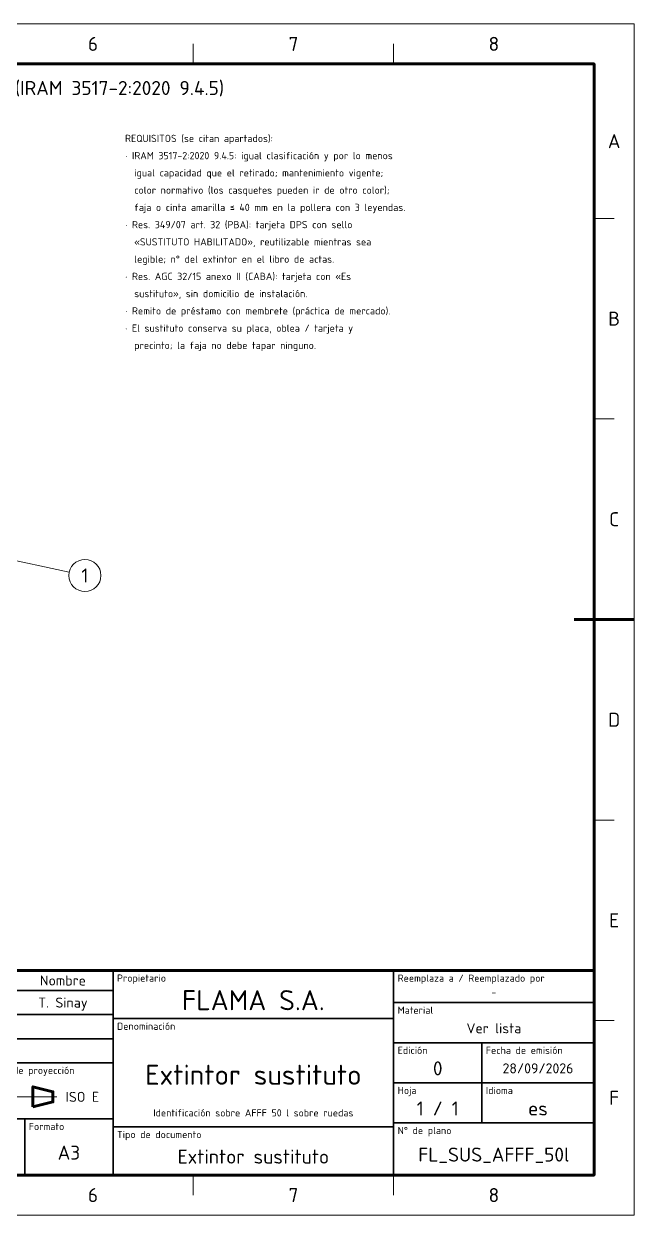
# Model space of a CAD drawing. Header units: millimetres. Extents: x 0 to 420, y 0 to 297.
# Drawn here: x 267.8 to 420, y 0 to 297 of the extents above; entities that cross this region are included whole.
import ezdxf
from ezdxf.enums import TextEntityAlignment as Align

# ---------------------------------------------------------------- set-up
doc = ezdxf.new("R2010")
doc.units = ezdxf.units.MM
doc.linetypes.add('IRAM-F-TRAZO-PUNTO', pattern=[20, 15, -2, 1, -2])
for name, color, linetype, lineweight in [('01-VISIBLE', 7, 'CONTINUOUS', 70), ('03-EJE', 1, 'IRAM-F-TRAZO-PUNTO', 18), ('06-TEXTO', 7, 'CONTINUOUS', 25), ('07-RECUADRO', 7, 'CONTINUOUS', 70), ('08-FINA', 5, 'CONTINUOUS', 18), ('10-ROTULO', 7, 'CONTINUOUS', 35), ('11-TEXTO-ROTULO', 7, 'CONTINUOUS', 25)]:
    doc.layers.add(name, color=color, linetype=linetype, lineweight=lineweight)
doc.styles.add('ISO3098', font='isocpeur.ttf')

msp = doc.modelspace()

# ---------------------------------------------------------------- linework, layer by layer
at = {"layer": '01-VISIBLE'}
msp.add_lwpolyline([(270, 27), (275, 28.25), (275, 30.75), (270, 32)], close=True, dxfattribs=at)
at = {"layer": '03-EJE'}
msp.add_line((261, 29.5), (276.5, 29.5), dxfattribs=at)
at = {"layer": '07-RECUADRO'}
msp.add_line((420, 148.5), (405, 148.5), dxfattribs=at)
for points in [[(25, 10), (410, 10), (410, 287), (25, 287)], [(235, 10), (410, 10), (410, 61), (235, 61)]]:
    msp.add_lwpolyline(points, close=True, dxfattribs=at)
at = {"layer": '08-FINA'}
for p, q in [((310, 287), (310, 292)), ((360, 287), (360, 292)), ((410, 248.5), (415, 248.5)), ((410, 198.5), (415, 198.5)), ((279.088, 160.309), (245.4932, 167.4746)), ((410, 98.5), (415, 98.5)), ((410, 48.5), (415, 48.5)), ((310, 10), (310, 5)), ((360, 10), (360, 5))]:
    msp.add_line(p, q, dxfattribs=at)
msp.add_lwpolyline([(0, 0), (420, 0), (420, 297), (0, 297)], close=True, dxfattribs=at)
msp.add_circle((283, 159.4746), 4, dxfattribs=at)
at = {"layer": '10-ROTULO'}
for points in [[(265, 56), (290, 56), (290, 61), (265, 61)], [(290, 49), (360, 49), (360, 61), (290, 61)], [(360, 53), (410, 53), (410, 61), (360, 61)], [(265, 50), (290, 50), (290, 56), (265, 56)], [(360, 43), (410, 43), (410, 53), (360, 53)], [(265, 44), (290, 44), (290, 50), (265, 50)], [(290, 22), (360, 22), (360, 49), (290, 49)], [(265, 38), (290, 38), (290, 44), (265, 44)], [(360, 33), (382, 33), (382, 43), (360, 43)], [(382, 33), (410, 33), (410, 43), (382, 43)], [(255, 24), (290, 24), (290, 38), (255, 38)], [(360, 23), (382, 23), (382, 33), (360, 33)], [(382, 23), (410, 23), (410, 33), (382, 33)], [(235, 10), (268, 10), (268, 24), (235, 24)], [(268, 10), (290, 10), (290, 24), (268, 24)], [(290, 10), (360, 10), (360, 22), (290, 22)], [(360, 10), (410, 10), (410, 23), (360, 23)]]:
    msp.add_lwpolyline(points, close=True, dxfattribs=at)

# ---------------------------------------------------------------- texts
at = {"layer": '06-TEXTO', "style": 'ISO3098'}
for s, p in [('6', (285, 292)), ('7', (335, 292)), ('8', (385, 292)), ('EXTINTOR SUSTITUTO PARA EXTINTOR AFFF 50 L SOBRE RUEDAS (IRAM 3517-2:2020 9.4.5)', (217.5, 281)), ('A', (415, 267.75)), ('B', (415, 223.5)), ('C', (415, 173.5)), ('1', (283, 159.4746)), ('D', (415, 123.5)), ('E', (415, 73.5)), ('F', (415, 29.25)), ('6', (285, 5)), ('7', (335, 5)), ('8', (385, 5))]:
    msp.add_text(s, height=3.5, dxfattribs=at).set_placement(p, align=Align.MIDDLE_CENTER)
for s, p in [('REQUISITOS (se citan apartados):', (293, 267)), ('· IRAM 3517-2:2020 9.4.5: igual clasificación y por lo menos', (293, 262.7)), ('  igual capacidad que el retirado; mantenimiento vigente;', (293, 258.4)), ('  color normativo (los casquetes pueden ir de otro color);', (293, 254.1)), ('  faja o cinta amarilla ≤ 40 mm en la pollera con 3 leyendas.', (293, 249.8)), ('· Res. 349/07 art. 32 (PBA): tarjeta DPS con sello', (293, 245.5)), ('  «SUSTITUTO HABILITADO», reutilizable mientras sea', (293, 241.2)), ('  legible; n° del extintor en el libro de actas.', (293, 236.9)), ('· Res. AGC 32/15 anexo II (CABA): tarjeta con «Es', (293, 232.6)), ('  sustituto», sin domicilio de instalación.', (293, 228.3)), ('· Remito de préstamo con membrete (práctica de mercado).', (293, 224)), ('· El sustituto conserva su placa, oblea / tarjeta y', (293, 219.7)), ('  precinto; la faja no debe tapar ninguno.', (293, 215.4))]:
    msp.add_text(s, height=1.8, dxfattribs=at).set_placement(p, align=Align.BOTTOM_LEFT)
at = {"layer": '11-TEXTO-ROTULO', "style": 'ISO3098'}
for s, height, p in [('Nombre', 2.5, (277.5, 58.5)), ('T. Sinay', 2.5, (277.5, 53)), ('FLAMA S.A.', 5, (325, 53.6)), ('-', 1.8, (385, 55.6)), ('Ver lista', 2.5, (385, 46.6)), ('Extintor sustituto', 5, (325, 35)), ('0', 3.5, (371, 36.6)), ('28/09/2026', 2.5, (396, 36.6)), ('1 / 1', 3.5, (371, 26.6)), ('es', 3.5, (396, 26.6)), ('Identificación sobre AFFF 50 l sobre ruedas', 1.8, (325, 25.5)), ('A3', 3.5, (279, 15.6)), ('Extintor sustituto', 3.5, (325, 14.6)), ('FL_SUS_AFFF_50l', 3.5, (385, 15.1))]:
    msp.add_text(s, height=height, dxfattribs=at).set_placement(p, align=Align.MIDDLE_CENTER)
for s, p in [('Propietario', (291, 60)), ('Reemplaza a / Reemplazado por', (361, 60)), ('Material', (361, 52)), ('Denominación', (291, 48)), ('Edición', (361, 42)), ('Fecha de emisión', (383, 42)), ('Método de proyección', (256, 37)), ('Hoja', (361, 32)), ('Idioma', (383, 32)), ('Formato', (269, 23)), ('Tipo de documento', (291, 21)), ('N° de plano', (361, 22))]:
    msp.add_text(s, height=1.8, dxfattribs=at).set_placement(p, align=Align.TOP_LEFT)
msp.add_text('ISO E', height=2.5, dxfattribs=at).set_placement((286.5, 29.5), align=Align.MIDDLE_RIGHT)

doc.saveas('drawing.dxf')
